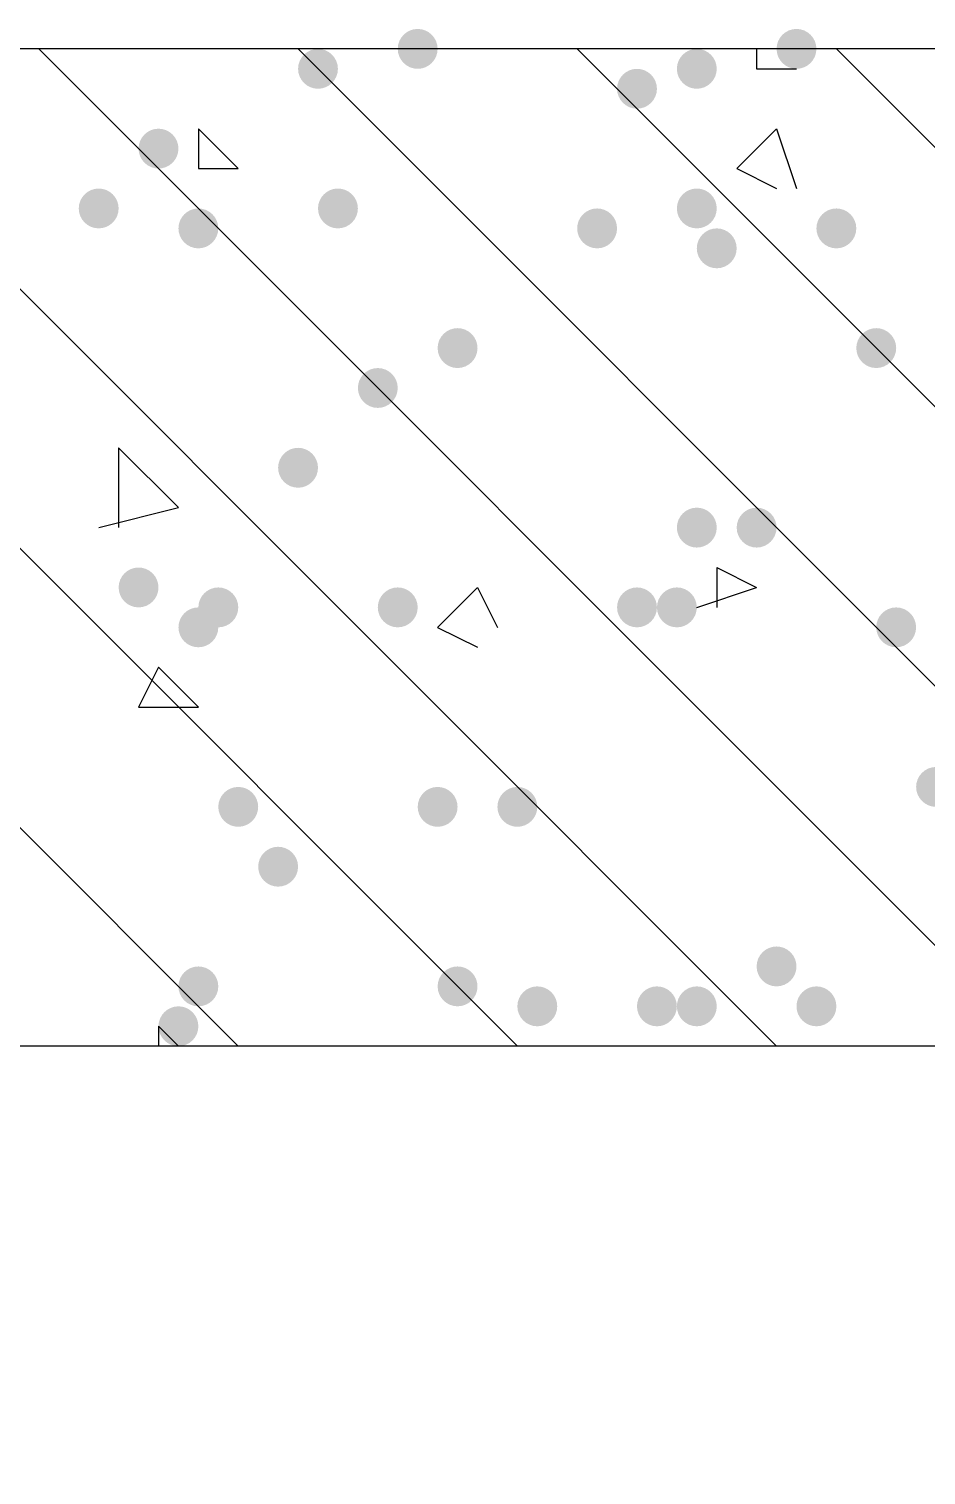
# Model space of a CAD drawing. Header units: inches. Extents: x 11 to 286, y 6 to 196.
# Drawn here: x 159.801 to 161.706, y 108.959 to 112.028 of the extents above; entities that cross this region are included whole.
import ezdxf

# ---------------------------------------------------------------- set-up
doc = ezdxf.new("R2010")
doc.units = ezdxf.units.IN
doc.header["$MEASUREMENT"] = 0
doc.layers.add('PDF_几何图形', color=7, linetype='Continuous')
doc.layers.add('PDF_实体填充', color=7, linetype='Continuous', true_color=0xffffff)

msp = doc.modelspace()

# ---------------------------------------------------------------- hatches: boundary and pattern name
at = {"layer": 'PDF_实体填充', "transparency": 33554559}
h = msp.add_hatch(color=7, dxfattribs=at)
edge = h.paths.add_edge_path(flags=0)
edge.add_spline(control_points=[(160.6691, 111.9858), (160.6691, 111.9625), (160.6501, 111.9434), (160.6268, 111.9434)], knot_values=[0, 0, 0, 0, 1, 1, 1, 1], degree=3, periodic=0)
edge.add_spline(control_points=[(160.6268, 111.9434), (160.6035, 111.9434), (160.5844, 111.9625), (160.5844, 111.9858)], knot_values=[0, 0, 0, 0, 1, 1, 1, 1], degree=3, periodic=0)
edge.add_line((160.5844, 111.9858), (160.5844, 111.9858))
edge.add_spline(control_points=[(160.5844, 111.9858), (160.5844, 112.0091), (160.6035, 112.0281), (160.6268, 112.0281)], knot_values=[0, 0, 0, 0, 1, 1, 1, 1], degree=3, periodic=0)
edge.add_spline(control_points=[(160.6268, 112.0281), (160.6501, 112.0281), (160.6691, 112.0091), (160.6691, 111.9858)], knot_values=[0, 0, 0, 0, 1, 1, 1, 1], degree=3, periodic=0)
edge.add_line((160.6691, 111.9858), (160.6691, 111.9858))
edge.add_line((160.6691, 111.9858), (160.6691, 111.9858))
h = msp.add_hatch(color=7, dxfattribs=at)
edge = h.paths.add_edge_path(flags=0)
edge.add_spline(control_points=[(161.4734, 111.9858), (161.4734, 111.9625), (161.4544, 111.9434), (161.4311, 111.9434)], knot_values=[0, 0, 0, 0, 1, 1, 1, 1], degree=3, periodic=0)
edge.add_spline(control_points=[(161.4311, 111.9434), (161.4078, 111.9434), (161.3888, 111.9625), (161.3888, 111.9858)], knot_values=[0, 0, 0, 0, 1, 1, 1, 1], degree=3, periodic=0)
edge.add_line((161.3888, 111.9858), (161.3888, 111.9858))
edge.add_spline(control_points=[(161.3888, 111.9858), (161.3888, 112.0091), (161.4078, 112.0281), (161.4311, 112.0281)], knot_values=[0, 0, 0, 0, 1, 1, 1, 1], degree=3, periodic=0)
edge.add_spline(control_points=[(161.4311, 112.0281), (161.4544, 112.0281), (161.4734, 112.0091), (161.4734, 111.9858)], knot_values=[0, 0, 0, 0, 1, 1, 1, 1], degree=3, periodic=0)
edge.add_line((161.4734, 111.9858), (161.4734, 111.9858))
edge.add_line((161.4734, 111.9858), (161.4734, 111.9858))
h = msp.add_hatch(color=7, dxfattribs=at)
edge = h.paths.add_edge_path(flags=0)
edge.add_spline(control_points=[(160.4574, 111.9434), (160.4574, 111.9202), (160.4384, 111.9011), (160.4151, 111.9011)], knot_values=[0, 0, 0, 0, 1, 1, 1, 1], degree=3, periodic=0)
edge.add_spline(control_points=[(160.4151, 111.9011), (160.3918, 111.9011), (160.3728, 111.9202), (160.3728, 111.9434)], knot_values=[0, 0, 0, 0, 1, 1, 1, 1], degree=3, periodic=0)
edge.add_line((160.3728, 111.9434), (160.3728, 111.9434))
edge.add_spline(control_points=[(160.3728, 111.9434), (160.3728, 111.9667), (160.3918, 111.9858), (160.4151, 111.9858)], knot_values=[0, 0, 0, 0, 1, 1, 1, 1], degree=3, periodic=0)
edge.add_spline(control_points=[(160.4151, 111.9858), (160.4384, 111.9858), (160.4574, 111.9667), (160.4574, 111.9434)], knot_values=[0, 0, 0, 0, 1, 1, 1, 1], degree=3, periodic=0)
edge.add_line((160.4574, 111.9434), (160.4574, 111.9434))
edge.add_line((160.4574, 111.9434), (160.4574, 111.9434))
h = msp.add_hatch(color=7, dxfattribs=at)
edge = h.paths.add_edge_path(flags=0)
edge.add_spline(control_points=[(161.2618, 111.9434), (161.2618, 111.9202), (161.2427, 111.9011), (161.2194, 111.9011)], knot_values=[0, 0, 0, 0, 1, 1, 1, 1], degree=3, periodic=0)
edge.add_spline(control_points=[(161.2194, 111.9011), (161.1962, 111.9011), (161.1771, 111.9202), (161.1771, 111.9434)], knot_values=[0, 0, 0, 0, 1, 1, 1, 1], degree=3, periodic=0)
edge.add_line((161.1771, 111.9434), (161.1771, 111.9434))
edge.add_spline(control_points=[(161.1771, 111.9434), (161.1771, 111.9667), (161.1962, 111.9858), (161.2194, 111.9858)], knot_values=[0, 0, 0, 0, 1, 1, 1, 1], degree=3, periodic=0)
edge.add_spline(control_points=[(161.2194, 111.9858), (161.2427, 111.9858), (161.2618, 111.9667), (161.2618, 111.9434)], knot_values=[0, 0, 0, 0, 1, 1, 1, 1], degree=3, periodic=0)
edge.add_line((161.2618, 111.9434), (161.2618, 111.9434))
edge.add_line((161.2618, 111.9434), (161.2618, 111.9434))
h = msp.add_hatch(color=7, dxfattribs=at)
edge = h.paths.add_edge_path(flags=0)
edge.add_spline(control_points=[(161.1348, 111.9011), (161.1348, 111.8778), (161.1157, 111.8588), (161.0924, 111.8588)], knot_values=[0, 0, 0, 0, 1, 1, 1, 1], degree=3, periodic=0)
edge.add_spline(control_points=[(161.0924, 111.8588), (161.0692, 111.8588), (161.0501, 111.8778), (161.0501, 111.9011)], knot_values=[0, 0, 0, 0, 1, 1, 1, 1], degree=3, periodic=0)
edge.add_line((161.0501, 111.9011), (161.0501, 111.9011))
edge.add_spline(control_points=[(161.0501, 111.9011), (161.0501, 111.9244), (161.0692, 111.9434), (161.0924, 111.9434)], knot_values=[0, 0, 0, 0, 1, 1, 1, 1], degree=3, periodic=0)
edge.add_spline(control_points=[(161.0924, 111.9434), (161.1157, 111.9434), (161.1348, 111.9244), (161.1348, 111.9011)], knot_values=[0, 0, 0, 0, 1, 1, 1, 1], degree=3, periodic=0)
edge.add_line((161.1348, 111.9011), (161.1348, 111.9011))
edge.add_line((161.1348, 111.9011), (161.1348, 111.9011))
h = msp.add_hatch(color=7, dxfattribs=at)
edge = h.paths.add_edge_path(flags=0)
edge.add_spline(control_points=[(160.1188, 111.7741), (160.1188, 111.7508), (160.0997, 111.7318), (160.0764, 111.7318)], knot_values=[0, 0, 0, 0, 1, 1, 1, 1], degree=3, periodic=0)
edge.add_spline(control_points=[(160.0764, 111.7318), (160.0532, 111.7318), (160.0341, 111.7508), (160.0341, 111.7741)], knot_values=[0, 0, 0, 0, 1, 1, 1, 1], degree=3, periodic=0)
edge.add_line((160.0341, 111.7741), (160.0341, 111.7741))
edge.add_spline(control_points=[(160.0341, 111.7741), (160.0341, 111.7974), (160.0532, 111.8164), (160.0764, 111.8164)], knot_values=[0, 0, 0, 0, 1, 1, 1, 1], degree=3, periodic=0)
edge.add_spline(control_points=[(160.0764, 111.8164), (160.0997, 111.8164), (160.1188, 111.7974), (160.1188, 111.7741)], knot_values=[0, 0, 0, 0, 1, 1, 1, 1], degree=3, periodic=0)
edge.add_line((160.1188, 111.7741), (160.1188, 111.7741))
edge.add_line((160.1188, 111.7741), (160.1188, 111.7741))
h = msp.add_hatch(color=7, dxfattribs=at)
edge = h.paths.add_edge_path(flags=0)
edge.add_spline(control_points=[(159.9918, 111.6471), (159.9918, 111.6238), (159.9727, 111.6048), (159.9494, 111.6048)], knot_values=[0, 0, 0, 0, 1, 1, 1, 1], degree=3, periodic=0)
edge.add_spline(control_points=[(159.9494, 111.6048), (159.9262, 111.6048), (159.9071, 111.6238), (159.9071, 111.6471)], knot_values=[0, 0, 0, 0, 1, 1, 1, 1], degree=3, periodic=0)
edge.add_line((159.9071, 111.6471), (159.9071, 111.6471))
edge.add_spline(control_points=[(159.9071, 111.6471), (159.9071, 111.6704), (159.9262, 111.6894), (159.9494, 111.6894)], knot_values=[0, 0, 0, 0, 1, 1, 1, 1], degree=3, periodic=0)
edge.add_spline(control_points=[(159.9494, 111.6894), (159.9727, 111.6894), (159.9918, 111.6704), (159.9918, 111.6471)], knot_values=[0, 0, 0, 0, 1, 1, 1, 1], degree=3, periodic=0)
edge.add_line((159.9918, 111.6471), (159.9918, 111.6471))
edge.add_line((159.9918, 111.6471), (159.9918, 111.6471))
h = msp.add_hatch(color=7, dxfattribs=at)
edge = h.paths.add_edge_path(flags=0)
edge.add_spline(control_points=[(160.4998, 111.6471), (160.4998, 111.6238), (160.4807, 111.6048), (160.4574, 111.6048)], knot_values=[0, 0, 0, 0, 1, 1, 1, 1], degree=3, periodic=0)
edge.add_spline(control_points=[(160.4574, 111.6048), (160.4342, 111.6048), (160.4151, 111.6238), (160.4151, 111.6471)], knot_values=[0, 0, 0, 0, 1, 1, 1, 1], degree=3, periodic=0)
edge.add_line((160.4151, 111.6471), (160.4151, 111.6471))
edge.add_spline(control_points=[(160.4151, 111.6471), (160.4151, 111.6704), (160.4342, 111.6894), (160.4574, 111.6894)], knot_values=[0, 0, 0, 0, 1, 1, 1, 1], degree=3, periodic=0)
edge.add_spline(control_points=[(160.4574, 111.6894), (160.4807, 111.6894), (160.4998, 111.6704), (160.4998, 111.6471)], knot_values=[0, 0, 0, 0, 1, 1, 1, 1], degree=3, periodic=0)
edge.add_line((160.4998, 111.6471), (160.4998, 111.6471))
edge.add_line((160.4998, 111.6471), (160.4998, 111.6471))
h = msp.add_hatch(color=7, dxfattribs=at)
edge = h.paths.add_edge_path(flags=0)
edge.add_spline(control_points=[(161.2618, 111.6471), (161.2618, 111.6238), (161.2427, 111.6048), (161.2194, 111.6048)], knot_values=[0, 0, 0, 0, 1, 1, 1, 1], degree=3, periodic=0)
edge.add_spline(control_points=[(161.2194, 111.6048), (161.1962, 111.6048), (161.1771, 111.6238), (161.1771, 111.6471)], knot_values=[0, 0, 0, 0, 1, 1, 1, 1], degree=3, periodic=0)
edge.add_line((161.1771, 111.6471), (161.1771, 111.6471))
edge.add_spline(control_points=[(161.1771, 111.6471), (161.1771, 111.6704), (161.1962, 111.6894), (161.2194, 111.6894)], knot_values=[0, 0, 0, 0, 1, 1, 1, 1], degree=3, periodic=0)
edge.add_spline(control_points=[(161.2194, 111.6894), (161.2427, 111.6894), (161.2618, 111.6704), (161.2618, 111.6471)], knot_values=[0, 0, 0, 0, 1, 1, 1, 1], degree=3, periodic=0)
edge.add_line((161.2618, 111.6471), (161.2618, 111.6471))
edge.add_line((161.2618, 111.6471), (161.2618, 111.6471))
h = msp.add_hatch(color=7, dxfattribs=at)
edge = h.paths.add_edge_path(flags=0)
edge.add_spline(control_points=[(160.2034, 111.6048), (160.2034, 111.5815), (160.1844, 111.5624), (160.1611, 111.5624)], knot_values=[0, 0, 0, 0, 1, 1, 1, 1], degree=3, periodic=0)
edge.add_spline(control_points=[(160.1611, 111.5624), (160.1378, 111.5624), (160.1188, 111.5815), (160.1188, 111.6048)], knot_values=[0, 0, 0, 0, 1, 1, 1, 1], degree=3, periodic=0)
edge.add_line((160.1188, 111.6048), (160.1188, 111.6048))
edge.add_spline(control_points=[(160.1188, 111.6048), (160.1188, 111.6281), (160.1378, 111.6471), (160.1611, 111.6471)], knot_values=[0, 0, 0, 0, 1, 1, 1, 1], degree=3, periodic=0)
edge.add_spline(control_points=[(160.1611, 111.6471), (160.1844, 111.6471), (160.2034, 111.6281), (160.2034, 111.6048)], knot_values=[0, 0, 0, 0, 1, 1, 1, 1], degree=3, periodic=0)
edge.add_line((160.2034, 111.6048), (160.2034, 111.6048))
edge.add_line((160.2034, 111.6048), (160.2034, 111.6048))
h = msp.add_hatch(color=7, dxfattribs=at)
edge = h.paths.add_edge_path(flags=0)
edge.add_spline(control_points=[(161.0501, 111.6048), (161.0501, 111.5815), (161.0311, 111.5624), (161.0078, 111.5624)], knot_values=[0, 0, 0, 0, 1, 1, 1, 1], degree=3, periodic=0)
edge.add_spline(control_points=[(161.0078, 111.5624), (160.9845, 111.5624), (160.9654, 111.5815), (160.9654, 111.6048)], knot_values=[0, 0, 0, 0, 1, 1, 1, 1], degree=3, periodic=0)
edge.add_line((160.9654, 111.6048), (160.9654, 111.6048))
edge.add_spline(control_points=[(160.9654, 111.6048), (160.9654, 111.6281), (160.9845, 111.6471), (161.0078, 111.6471)], knot_values=[0, 0, 0, 0, 1, 1, 1, 1], degree=3, periodic=0)
edge.add_spline(control_points=[(161.0078, 111.6471), (161.0311, 111.6471), (161.0501, 111.6281), (161.0501, 111.6048)], knot_values=[0, 0, 0, 0, 1, 1, 1, 1], degree=3, periodic=0)
edge.add_line((161.0501, 111.6048), (161.0501, 111.6048))
edge.add_line((161.0501, 111.6048), (161.0501, 111.6048))
h = msp.add_hatch(color=7, dxfattribs=at)
edge = h.paths.add_edge_path(flags=0)
edge.add_spline(control_points=[(161.5581, 111.6048), (161.5581, 111.5815), (161.5391, 111.5624), (161.5158, 111.5624)], knot_values=[0, 0, 0, 0, 1, 1, 1, 1], degree=3, periodic=0)
edge.add_spline(control_points=[(161.5158, 111.5624), (161.4925, 111.5624), (161.4734, 111.5815), (161.4734, 111.6048)], knot_values=[0, 0, 0, 0, 1, 1, 1, 1], degree=3, periodic=0)
edge.add_line((161.4734, 111.6048), (161.4734, 111.6048))
edge.add_spline(control_points=[(161.4734, 111.6048), (161.4734, 111.6281), (161.4925, 111.6471), (161.5158, 111.6471)], knot_values=[0, 0, 0, 0, 1, 1, 1, 1], degree=3, periodic=0)
edge.add_spline(control_points=[(161.5158, 111.6471), (161.5391, 111.6471), (161.5581, 111.6281), (161.5581, 111.6048)], knot_values=[0, 0, 0, 0, 1, 1, 1, 1], degree=3, periodic=0)
edge.add_line((161.5581, 111.6048), (161.5581, 111.6048))
edge.add_line((161.5581, 111.6048), (161.5581, 111.6048))
h = msp.add_hatch(color=7, dxfattribs=at)
edge = h.paths.add_edge_path(flags=0)
edge.add_spline(control_points=[(161.3041, 111.5624), (161.3041, 111.5392), (161.2851, 111.5201), (161.2618, 111.5201)], knot_values=[0, 0, 0, 0, 1, 1, 1, 1], degree=3, periodic=0)
edge.add_spline(control_points=[(161.2618, 111.5201), (161.2385, 111.5201), (161.2194, 111.5392), (161.2194, 111.5624)], knot_values=[0, 0, 0, 0, 1, 1, 1, 1], degree=3, periodic=0)
edge.add_line((161.2194, 111.5624), (161.2194, 111.5624))
edge.add_spline(control_points=[(161.2194, 111.5624), (161.2194, 111.5857), (161.2385, 111.6048), (161.2618, 111.6048)], knot_values=[0, 0, 0, 0, 1, 1, 1, 1], degree=3, periodic=0)
edge.add_spline(control_points=[(161.2618, 111.6048), (161.2851, 111.6048), (161.3041, 111.5857), (161.3041, 111.5624)], knot_values=[0, 0, 0, 0, 1, 1, 1, 1], degree=3, periodic=0)
edge.add_line((161.3041, 111.5624), (161.3041, 111.5624))
edge.add_line((161.3041, 111.5624), (161.3041, 111.5624))
h = msp.add_hatch(color=7, dxfattribs=at)
edge = h.paths.add_edge_path(flags=0)
edge.add_spline(control_points=[(160.7538, 111.3508), (160.7538, 111.3275), (160.7347, 111.3084), (160.7114, 111.3084)], knot_values=[0, 0, 0, 0, 1, 1, 1, 1], degree=3, periodic=0)
edge.add_spline(control_points=[(160.7114, 111.3084), (160.6882, 111.3084), (160.6691, 111.3275), (160.6691, 111.3508)], knot_values=[0, 0, 0, 0, 1, 1, 1, 1], degree=3, periodic=0)
edge.add_line((160.6691, 111.3508), (160.6691, 111.3508))
edge.add_spline(control_points=[(160.6691, 111.3508), (160.6691, 111.3741), (160.6882, 111.3931), (160.7114, 111.3931)], knot_values=[0, 0, 0, 0, 1, 1, 1, 1], degree=3, periodic=0)
edge.add_spline(control_points=[(160.7114, 111.3931), (160.7347, 111.3931), (160.7538, 111.3741), (160.7538, 111.3508)], knot_values=[0, 0, 0, 0, 1, 1, 1, 1], degree=3, periodic=0)
edge.add_line((160.7538, 111.3508), (160.7538, 111.3508))
edge.add_line((160.7538, 111.3508), (160.7538, 111.3508))
h = msp.add_hatch(color=7, dxfattribs=at)
edge = h.paths.add_edge_path(flags=0)
edge.add_spline(control_points=[(161.6428, 111.3508), (161.6428, 111.3275), (161.6237, 111.3084), (161.6004, 111.3084)], knot_values=[0, 0, 0, 0, 1, 1, 1, 1], degree=3, periodic=0)
edge.add_spline(control_points=[(161.6004, 111.3084), (161.5772, 111.3084), (161.5581, 111.3275), (161.5581, 111.3508)], knot_values=[0, 0, 0, 0, 1, 1, 1, 1], degree=3, periodic=0)
edge.add_line((161.5581, 111.3508), (161.5581, 111.3508))
edge.add_spline(control_points=[(161.5581, 111.3508), (161.5581, 111.3741), (161.5772, 111.3931), (161.6004, 111.3931)], knot_values=[0, 0, 0, 0, 1, 1, 1, 1], degree=3, periodic=0)
edge.add_spline(control_points=[(161.6004, 111.3931), (161.6237, 111.3931), (161.6428, 111.3741), (161.6428, 111.3508)], knot_values=[0, 0, 0, 0, 1, 1, 1, 1], degree=3, periodic=0)
edge.add_line((161.6428, 111.3508), (161.6428, 111.3508))
edge.add_line((161.6428, 111.3508), (161.6428, 111.3508))
h = msp.add_hatch(color=7, dxfattribs=at)
edge = h.paths.add_edge_path(flags=0)
edge.add_spline(control_points=[(160.5844, 111.2661), (160.5844, 111.2428), (160.5654, 111.2238), (160.5421, 111.2238)], knot_values=[0, 0, 0, 0, 1, 1, 1, 1], degree=3, periodic=0)
edge.add_spline(control_points=[(160.5421, 111.2238), (160.5188, 111.2238), (160.4998, 111.2428), (160.4998, 111.2661)], knot_values=[0, 0, 0, 0, 1, 1, 1, 1], degree=3, periodic=0)
edge.add_line((160.4998, 111.2661), (160.4998, 111.2661))
edge.add_spline(control_points=[(160.4998, 111.2661), (160.4998, 111.2894), (160.5188, 111.3084), (160.5421, 111.3084)], knot_values=[0, 0, 0, 0, 1, 1, 1, 1], degree=3, periodic=0)
edge.add_spline(control_points=[(160.5421, 111.3084), (160.5654, 111.3084), (160.5844, 111.2894), (160.5844, 111.2661)], knot_values=[0, 0, 0, 0, 1, 1, 1, 1], degree=3, periodic=0)
edge.add_line((160.5844, 111.2661), (160.5844, 111.2661))
edge.add_line((160.5844, 111.2661), (160.5844, 111.2661))
h = msp.add_hatch(color=7, dxfattribs=at)
edge = h.paths.add_edge_path(flags=0)
edge.add_spline(control_points=[(160.4151, 111.0968), (160.4151, 111.0735), (160.3961, 111.0544), (160.3728, 111.0544)], knot_values=[0, 0, 0, 0, 1, 1, 1, 1], degree=3, periodic=0)
edge.add_spline(control_points=[(160.3728, 111.0544), (160.3495, 111.0544), (160.3304, 111.0735), (160.3304, 111.0968)], knot_values=[0, 0, 0, 0, 1, 1, 1, 1], degree=3, periodic=0)
edge.add_line((160.3304, 111.0968), (160.3304, 111.0968))
edge.add_spline(control_points=[(160.3304, 111.0968), (160.3304, 111.1201), (160.3495, 111.1391), (160.3728, 111.1391)], knot_values=[0, 0, 0, 0, 1, 1, 1, 1], degree=3, periodic=0)
edge.add_spline(control_points=[(160.3728, 111.1391), (160.3961, 111.1391), (160.4151, 111.1201), (160.4151, 111.0968)], knot_values=[0, 0, 0, 0, 1, 1, 1, 1], degree=3, periodic=0)
edge.add_line((160.4151, 111.0968), (160.4151, 111.0968))
edge.add_line((160.4151, 111.0968), (160.4151, 111.0968))
h = msp.add_hatch(color=7, dxfattribs=at)
edge = h.paths.add_edge_path(flags=0)
edge.add_spline(control_points=[(161.2618, 110.9698), (161.2618, 110.9465), (161.2427, 110.9274), (161.2194, 110.9274)], knot_values=[0, 0, 0, 0, 1, 1, 1, 1], degree=3, periodic=0)
edge.add_spline(control_points=[(161.2194, 110.9274), (161.1962, 110.9274), (161.1771, 110.9465), (161.1771, 110.9698)], knot_values=[0, 0, 0, 0, 1, 1, 1, 1], degree=3, periodic=0)
edge.add_line((161.1771, 110.9698), (161.1771, 110.9698))
edge.add_spline(control_points=[(161.1771, 110.9698), (161.1771, 110.9931), (161.1962, 111.0121), (161.2194, 111.0121)], knot_values=[0, 0, 0, 0, 1, 1, 1, 1], degree=3, periodic=0)
edge.add_spline(control_points=[(161.2194, 111.0121), (161.2427, 111.0121), (161.2618, 110.9931), (161.2618, 110.9698)], knot_values=[0, 0, 0, 0, 1, 1, 1, 1], degree=3, periodic=0)
edge.add_line((161.2618, 110.9698), (161.2618, 110.9698))
edge.add_line((161.2618, 110.9698), (161.2618, 110.9698))
h = msp.add_hatch(color=7, dxfattribs=at)
edge = h.paths.add_edge_path(flags=0)
edge.add_spline(control_points=[(161.3888, 110.9698), (161.3888, 110.9465), (161.3697, 110.9274), (161.3464, 110.9274)], knot_values=[0, 0, 0, 0, 1, 1, 1, 1], degree=3, periodic=0)
edge.add_spline(control_points=[(161.3464, 110.9274), (161.3232, 110.9274), (161.3041, 110.9465), (161.3041, 110.9698)], knot_values=[0, 0, 0, 0, 1, 1, 1, 1], degree=3, periodic=0)
edge.add_line((161.3041, 110.9698), (161.3041, 110.9698))
edge.add_spline(control_points=[(161.3041, 110.9698), (161.3041, 110.9931), (161.3232, 111.0121), (161.3464, 111.0121)], knot_values=[0, 0, 0, 0, 1, 1, 1, 1], degree=3, periodic=0)
edge.add_spline(control_points=[(161.3464, 111.0121), (161.3697, 111.0121), (161.3888, 110.9931), (161.3888, 110.9698)], knot_values=[0, 0, 0, 0, 1, 1, 1, 1], degree=3, periodic=0)
edge.add_line((161.3888, 110.9698), (161.3888, 110.9698))
edge.add_line((161.3888, 110.9698), (161.3888, 110.9698))
h = msp.add_hatch(color=7, dxfattribs=at)
edge = h.paths.add_edge_path(flags=0)
edge.add_spline(control_points=[(160.0764, 110.8428), (160.0764, 110.8195), (160.0574, 110.8004), (160.0341, 110.8004)], knot_values=[0, 0, 0, 0, 1, 1, 1, 1], degree=3, periodic=0)
edge.add_spline(control_points=[(160.0341, 110.8004), (160.0108, 110.8004), (159.9918, 110.8195), (159.9918, 110.8428)], knot_values=[0, 0, 0, 0, 1, 1, 1, 1], degree=3, periodic=0)
edge.add_line((159.9918, 110.8428), (159.9918, 110.8428))
edge.add_spline(control_points=[(159.9918, 110.8428), (159.9918, 110.8661), (160.0108, 110.8851), (160.0341, 110.8851)], knot_values=[0, 0, 0, 0, 1, 1, 1, 1], degree=3, periodic=0)
edge.add_spline(control_points=[(160.0341, 110.8851), (160.0574, 110.8851), (160.0764, 110.8661), (160.0764, 110.8428)], knot_values=[0, 0, 0, 0, 1, 1, 1, 1], degree=3, periodic=0)
edge.add_line((160.0764, 110.8428), (160.0764, 110.8428))
edge.add_line((160.0764, 110.8428), (160.0764, 110.8428))
h = msp.add_hatch(color=7, dxfattribs=at)
edge = h.paths.add_edge_path(flags=0)
edge.add_spline(control_points=[(160.2458, 110.8004), (160.2458, 110.7772), (160.2267, 110.7581), (160.2034, 110.7581)], knot_values=[0, 0, 0, 0, 1, 1, 1, 1], degree=3, periodic=0)
edge.add_spline(control_points=[(160.2034, 110.7581), (160.1802, 110.7581), (160.1611, 110.7772), (160.1611, 110.8004)], knot_values=[0, 0, 0, 0, 1, 1, 1, 1], degree=3, periodic=0)
edge.add_line((160.1611, 110.8004), (160.1611, 110.8004))
edge.add_spline(control_points=[(160.1611, 110.8004), (160.1611, 110.8237), (160.1802, 110.8428), (160.2034, 110.8428)], knot_values=[0, 0, 0, 0, 1, 1, 1, 1], degree=3, periodic=0)
edge.add_spline(control_points=[(160.2034, 110.8428), (160.2267, 110.8428), (160.2458, 110.8237), (160.2458, 110.8004)], knot_values=[0, 0, 0, 0, 1, 1, 1, 1], degree=3, periodic=0)
edge.add_line((160.2458, 110.8004), (160.2458, 110.8004))
edge.add_line((160.2458, 110.8004), (160.2458, 110.8004))
h = msp.add_hatch(color=7, dxfattribs=at)
edge = h.paths.add_edge_path(flags=0)
edge.add_spline(control_points=[(160.6268, 110.8004), (160.6268, 110.7772), (160.6077, 110.7581), (160.5844, 110.7581)], knot_values=[0, 0, 0, 0, 1, 1, 1, 1], degree=3, periodic=0)
edge.add_spline(control_points=[(160.5844, 110.7581), (160.5612, 110.7581), (160.5421, 110.7772), (160.5421, 110.8004)], knot_values=[0, 0, 0, 0, 1, 1, 1, 1], degree=3, periodic=0)
edge.add_line((160.5421, 110.8004), (160.5421, 110.8004))
edge.add_spline(control_points=[(160.5421, 110.8004), (160.5421, 110.8237), (160.5612, 110.8428), (160.5844, 110.8428)], knot_values=[0, 0, 0, 0, 1, 1, 1, 1], degree=3, periodic=0)
edge.add_spline(control_points=[(160.5844, 110.8428), (160.6077, 110.8428), (160.6268, 110.8237), (160.6268, 110.8004)], knot_values=[0, 0, 0, 0, 1, 1, 1, 1], degree=3, periodic=0)
edge.add_line((160.6268, 110.8004), (160.6268, 110.8004))
edge.add_line((160.6268, 110.8004), (160.6268, 110.8004))
h = msp.add_hatch(color=7, dxfattribs=at)
edge = h.paths.add_edge_path(flags=0)
edge.add_spline(control_points=[(161.1348, 110.8004), (161.1348, 110.7772), (161.1157, 110.7581), (161.0924, 110.7581)], knot_values=[0, 0, 0, 0, 1, 1, 1, 1], degree=3, periodic=0)
edge.add_spline(control_points=[(161.0924, 110.7581), (161.0692, 110.7581), (161.0501, 110.7772), (161.0501, 110.8004)], knot_values=[0, 0, 0, 0, 1, 1, 1, 1], degree=3, periodic=0)
edge.add_line((161.0501, 110.8004), (161.0501, 110.8004))
edge.add_spline(control_points=[(161.0501, 110.8004), (161.0501, 110.8237), (161.0692, 110.8428), (161.0924, 110.8428)], knot_values=[0, 0, 0, 0, 1, 1, 1, 1], degree=3, periodic=0)
edge.add_spline(control_points=[(161.0924, 110.8428), (161.1157, 110.8428), (161.1348, 110.8237), (161.1348, 110.8004)], knot_values=[0, 0, 0, 0, 1, 1, 1, 1], degree=3, periodic=0)
edge.add_line((161.1348, 110.8004), (161.1348, 110.8004))
edge.add_line((161.1348, 110.8004), (161.1348, 110.8004))
h = msp.add_hatch(color=7, dxfattribs=at)
edge = h.paths.add_edge_path(flags=0)
edge.add_spline(control_points=[(161.2194, 110.8004), (161.2194, 110.7772), (161.2004, 110.7581), (161.1771, 110.7581)], knot_values=[0, 0, 0, 0, 1, 1, 1, 1], degree=3, periodic=0)
edge.add_spline(control_points=[(161.1771, 110.7581), (161.1538, 110.7581), (161.1348, 110.7772), (161.1348, 110.8004)], knot_values=[0, 0, 0, 0, 1, 1, 1, 1], degree=3, periodic=0)
edge.add_line((161.1348, 110.8004), (161.1348, 110.8004))
edge.add_spline(control_points=[(161.1348, 110.8004), (161.1348, 110.8237), (161.1538, 110.8428), (161.1771, 110.8428)], knot_values=[0, 0, 0, 0, 1, 1, 1, 1], degree=3, periodic=0)
edge.add_spline(control_points=[(161.1771, 110.8428), (161.2004, 110.8428), (161.2194, 110.8237), (161.2194, 110.8004)], knot_values=[0, 0, 0, 0, 1, 1, 1, 1], degree=3, periodic=0)
edge.add_line((161.2194, 110.8004), (161.2194, 110.8004))
edge.add_line((161.2194, 110.8004), (161.2194, 110.8004))
h = msp.add_hatch(color=7, dxfattribs=at)
edge = h.paths.add_edge_path(flags=0)
edge.add_spline(control_points=[(160.2034, 110.7581), (160.2034, 110.7348), (160.1844, 110.7158), (160.1611, 110.7158)], knot_values=[0, 0, 0, 0, 1, 1, 1, 1], degree=3, periodic=0)
edge.add_spline(control_points=[(160.1611, 110.7158), (160.1378, 110.7158), (160.1188, 110.7348), (160.1188, 110.7581)], knot_values=[0, 0, 0, 0, 1, 1, 1, 1], degree=3, periodic=0)
edge.add_line((160.1188, 110.7581), (160.1188, 110.7581))
edge.add_spline(control_points=[(160.1188, 110.7581), (160.1188, 110.7814), (160.1378, 110.8004), (160.1611, 110.8004)], knot_values=[0, 0, 0, 0, 1, 1, 1, 1], degree=3, periodic=0)
edge.add_spline(control_points=[(160.1611, 110.8004), (160.1844, 110.8004), (160.2034, 110.7814), (160.2034, 110.7581)], knot_values=[0, 0, 0, 0, 1, 1, 1, 1], degree=3, periodic=0)
edge.add_line((160.2034, 110.7581), (160.2034, 110.7581))
edge.add_line((160.2034, 110.7581), (160.2034, 110.7581))
h = msp.add_hatch(color=7, dxfattribs=at)
edge = h.paths.add_edge_path(flags=0)
edge.add_spline(control_points=[(161.6851, 110.7581), (161.6851, 110.7348), (161.6661, 110.7158), (161.6428, 110.7158)], knot_values=[0, 0, 0, 0, 1, 1, 1, 1], degree=3, periodic=0)
edge.add_spline(control_points=[(161.6428, 110.7158), (161.6195, 110.7158), (161.6004, 110.7348), (161.6004, 110.7581)], knot_values=[0, 0, 0, 0, 1, 1, 1, 1], degree=3, periodic=0)
edge.add_line((161.6004, 110.7581), (161.6004, 110.7581))
edge.add_spline(control_points=[(161.6004, 110.7581), (161.6004, 110.7814), (161.6195, 110.8004), (161.6428, 110.8004)], knot_values=[0, 0, 0, 0, 1, 1, 1, 1], degree=3, periodic=0)
edge.add_spline(control_points=[(161.6428, 110.8004), (161.6661, 110.8004), (161.6851, 110.7814), (161.6851, 110.7581)], knot_values=[0, 0, 0, 0, 1, 1, 1, 1], degree=3, periodic=0)
edge.add_line((161.6851, 110.7581), (161.6851, 110.7581))
edge.add_line((161.6851, 110.7581), (161.6851, 110.7581))
h = msp.add_hatch(color=7, dxfattribs=at)
edge = h.paths.add_edge_path(flags=0)
edge.add_spline(control_points=[(161.7698, 110.4194), (161.7698, 110.3962), (161.7507, 110.3771), (161.7274, 110.3771)], knot_values=[0, 0, 0, 0, 1, 1, 1, 1], degree=3, periodic=0)
edge.add_spline(control_points=[(161.7274, 110.3771), (161.7042, 110.3771), (161.6851, 110.3962), (161.6851, 110.4194)], knot_values=[0, 0, 0, 0, 1, 1, 1, 1], degree=3, periodic=0)
edge.add_line((161.6851, 110.4194), (161.6851, 110.4194))
edge.add_spline(control_points=[(161.6851, 110.4194), (161.6851, 110.4427), (161.7042, 110.4618), (161.7274, 110.4618)], knot_values=[0, 0, 0, 0, 1, 1, 1, 1], degree=3, periodic=0)
edge.add_spline(control_points=[(161.7274, 110.4618), (161.7507, 110.4618), (161.7698, 110.4427), (161.7698, 110.4194)], knot_values=[0, 0, 0, 0, 1, 1, 1, 1], degree=3, periodic=0)
edge.add_line((161.7698, 110.4194), (161.7698, 110.4194))
edge.add_line((161.7698, 110.4194), (161.7698, 110.4194))
h = msp.add_hatch(color=7, dxfattribs=at)
edge = h.paths.add_edge_path(flags=0)
edge.add_spline(control_points=[(160.2881, 110.3771), (160.2881, 110.3538), (160.2691, 110.3348), (160.2458, 110.3348)], knot_values=[0, 0, 0, 0, 1, 1, 1, 1], degree=3, periodic=0)
edge.add_spline(control_points=[(160.2458, 110.3348), (160.2225, 110.3348), (160.2034, 110.3538), (160.2034, 110.3771)], knot_values=[0, 0, 0, 0, 1, 1, 1, 1], degree=3, periodic=0)
edge.add_line((160.2034, 110.3771), (160.2034, 110.3771))
edge.add_spline(control_points=[(160.2034, 110.3771), (160.2034, 110.4004), (160.2225, 110.4194), (160.2458, 110.4194)], knot_values=[0, 0, 0, 0, 1, 1, 1, 1], degree=3, periodic=0)
edge.add_spline(control_points=[(160.2458, 110.4194), (160.2691, 110.4194), (160.2881, 110.4004), (160.2881, 110.3771)], knot_values=[0, 0, 0, 0, 1, 1, 1, 1], degree=3, periodic=0)
edge.add_line((160.2881, 110.3771), (160.2881, 110.3771))
edge.add_line((160.2881, 110.3771), (160.2881, 110.3771))
h = msp.add_hatch(color=7, dxfattribs=at)
edge = h.paths.add_edge_path(flags=0)
edge.add_spline(control_points=[(160.7114, 110.3771), (160.7114, 110.3538), (160.6924, 110.3348), (160.6691, 110.3348)], knot_values=[0, 0, 0, 0, 1, 1, 1, 1], degree=3, periodic=0)
edge.add_spline(control_points=[(160.6691, 110.3348), (160.6458, 110.3348), (160.6268, 110.3538), (160.6268, 110.3771)], knot_values=[0, 0, 0, 0, 1, 1, 1, 1], degree=3, periodic=0)
edge.add_line((160.6268, 110.3771), (160.6268, 110.3771))
edge.add_spline(control_points=[(160.6268, 110.3771), (160.6268, 110.4004), (160.6458, 110.4194), (160.6691, 110.4194)], knot_values=[0, 0, 0, 0, 1, 1, 1, 1], degree=3, periodic=0)
edge.add_spline(control_points=[(160.6691, 110.4194), (160.6924, 110.4194), (160.7114, 110.4004), (160.7114, 110.3771)], knot_values=[0, 0, 0, 0, 1, 1, 1, 1], degree=3, periodic=0)
edge.add_line((160.7114, 110.3771), (160.7114, 110.3771))
edge.add_line((160.7114, 110.3771), (160.7114, 110.3771))
h = msp.add_hatch(color=7, dxfattribs=at)
edge = h.paths.add_edge_path(flags=0)
edge.add_spline(control_points=[(160.8808, 110.3771), (160.8808, 110.3538), (160.8617, 110.3348), (160.8384, 110.3348)], knot_values=[0, 0, 0, 0, 1, 1, 1, 1], degree=3, periodic=0)
edge.add_spline(control_points=[(160.8384, 110.3348), (160.8152, 110.3348), (160.7961, 110.3538), (160.7961, 110.3771)], knot_values=[0, 0, 0, 0, 1, 1, 1, 1], degree=3, periodic=0)
edge.add_line((160.7961, 110.3771), (160.7961, 110.3771))
edge.add_spline(control_points=[(160.7961, 110.3771), (160.7961, 110.4004), (160.8152, 110.4194), (160.8384, 110.4194)], knot_values=[0, 0, 0, 0, 1, 1, 1, 1], degree=3, periodic=0)
edge.add_spline(control_points=[(160.8384, 110.4194), (160.8617, 110.4194), (160.8808, 110.4004), (160.8808, 110.3771)], knot_values=[0, 0, 0, 0, 1, 1, 1, 1], degree=3, periodic=0)
edge.add_line((160.8808, 110.3771), (160.8808, 110.3771))
edge.add_line((160.8808, 110.3771), (160.8808, 110.3771))
h = msp.add_hatch(color=7, dxfattribs=at)
edge = h.paths.add_edge_path(flags=0)
edge.add_spline(control_points=[(160.3728, 110.2501), (160.3728, 110.2268), (160.3537, 110.2078), (160.3304, 110.2078)], knot_values=[0, 0, 0, 0, 1, 1, 1, 1], degree=3, periodic=0)
edge.add_spline(control_points=[(160.3304, 110.2078), (160.3072, 110.2078), (160.2881, 110.2268), (160.2881, 110.2501)], knot_values=[0, 0, 0, 0, 1, 1, 1, 1], degree=3, periodic=0)
edge.add_line((160.2881, 110.2501), (160.2881, 110.2501))
edge.add_spline(control_points=[(160.2881, 110.2501), (160.2881, 110.2734), (160.3072, 110.2924), (160.3304, 110.2924)], knot_values=[0, 0, 0, 0, 1, 1, 1, 1], degree=3, periodic=0)
edge.add_spline(control_points=[(160.3304, 110.2924), (160.3537, 110.2924), (160.3728, 110.2734), (160.3728, 110.2501)], knot_values=[0, 0, 0, 0, 1, 1, 1, 1], degree=3, periodic=0)
edge.add_line((160.3728, 110.2501), (160.3728, 110.2501))
edge.add_line((160.3728, 110.2501), (160.3728, 110.2501))
h = msp.add_hatch(color=7, dxfattribs=at)
edge = h.paths.add_edge_path(flags=0)
edge.add_spline(control_points=[(161.4311, 110.0384), (161.4311, 110.0152), (161.4121, 109.9961), (161.3888, 109.9961)], knot_values=[0, 0, 0, 0, 1, 1, 1, 1], degree=3, periodic=0)
edge.add_spline(control_points=[(161.3888, 109.9961), (161.3655, 109.9961), (161.3464, 110.0152), (161.3464, 110.0384)], knot_values=[0, 0, 0, 0, 1, 1, 1, 1], degree=3, periodic=0)
edge.add_line((161.3464, 110.0384), (161.3464, 110.0384))
edge.add_spline(control_points=[(161.3464, 110.0384), (161.3464, 110.0617), (161.3655, 110.0808), (161.3888, 110.0808)], knot_values=[0, 0, 0, 0, 1, 1, 1, 1], degree=3, periodic=0)
edge.add_spline(control_points=[(161.3888, 110.0808), (161.4121, 110.0808), (161.4311, 110.0617), (161.4311, 110.0384)], knot_values=[0, 0, 0, 0, 1, 1, 1, 1], degree=3, periodic=0)
edge.add_line((161.4311, 110.0384), (161.4311, 110.0384))
edge.add_line((161.4311, 110.0384), (161.4311, 110.0384))
h = msp.add_hatch(color=7, dxfattribs=at)
edge = h.paths.add_edge_path(flags=0)
edge.add_spline(control_points=[(160.2034, 109.9961), (160.2034, 109.9728), (160.1844, 109.9538), (160.1611, 109.9538)], knot_values=[0, 0, 0, 0, 1, 1, 1, 1], degree=3, periodic=0)
edge.add_spline(control_points=[(160.1611, 109.9538), (160.1378, 109.9538), (160.1188, 109.9728), (160.1188, 109.9961)], knot_values=[0, 0, 0, 0, 1, 1, 1, 1], degree=3, periodic=0)
edge.add_line((160.1188, 109.9961), (160.1188, 109.9961))
edge.add_spline(control_points=[(160.1188, 109.9961), (160.1188, 110.0194), (160.1378, 110.0384), (160.1611, 110.0384)], knot_values=[0, 0, 0, 0, 1, 1, 1, 1], degree=3, periodic=0)
edge.add_spline(control_points=[(160.1611, 110.0384), (160.1844, 110.0384), (160.2034, 110.0194), (160.2034, 109.9961)], knot_values=[0, 0, 0, 0, 1, 1, 1, 1], degree=3, periodic=0)
edge.add_line((160.2034, 109.9961), (160.2034, 109.9961))
edge.add_line((160.2034, 109.9961), (160.2034, 109.9961))
h = msp.add_hatch(color=7, dxfattribs=at)
edge = h.paths.add_edge_path(flags=0)
edge.add_spline(control_points=[(160.7538, 109.9961), (160.7538, 109.9728), (160.7347, 109.9538), (160.7114, 109.9538)], knot_values=[0, 0, 0, 0, 1, 1, 1, 1], degree=3, periodic=0)
edge.add_spline(control_points=[(160.7114, 109.9538), (160.6882, 109.9538), (160.6691, 109.9728), (160.6691, 109.9961)], knot_values=[0, 0, 0, 0, 1, 1, 1, 1], degree=3, periodic=0)
edge.add_line((160.6691, 109.9961), (160.6691, 109.9961))
edge.add_spline(control_points=[(160.6691, 109.9961), (160.6691, 110.0194), (160.6882, 110.0384), (160.7114, 110.0384)], knot_values=[0, 0, 0, 0, 1, 1, 1, 1], degree=3, periodic=0)
edge.add_spline(control_points=[(160.7114, 110.0384), (160.7347, 110.0384), (160.7538, 110.0194), (160.7538, 109.9961)], knot_values=[0, 0, 0, 0, 1, 1, 1, 1], degree=3, periodic=0)
edge.add_line((160.7538, 109.9961), (160.7538, 109.9961))
edge.add_line((160.7538, 109.9961), (160.7538, 109.9961))
h = msp.add_hatch(color=7, dxfattribs=at)
edge = h.paths.add_edge_path(flags=0)
edge.add_spline(control_points=[(160.9231, 109.9538), (160.9231, 109.9305), (160.9041, 109.9114), (160.8808, 109.9114)], knot_values=[0, 0, 0, 0, 1, 1, 1, 1], degree=3, periodic=0)
edge.add_spline(control_points=[(160.8808, 109.9114), (160.8575, 109.9114), (160.8384, 109.9305), (160.8384, 109.9538)], knot_values=[0, 0, 0, 0, 1, 1, 1, 1], degree=3, periodic=0)
edge.add_line((160.8384, 109.9538), (160.8384, 109.9538))
edge.add_spline(control_points=[(160.8384, 109.9538), (160.8384, 109.9771), (160.8575, 109.9961), (160.8808, 109.9961)], knot_values=[0, 0, 0, 0, 1, 1, 1, 1], degree=3, periodic=0)
edge.add_spline(control_points=[(160.8808, 109.9961), (160.9041, 109.9961), (160.9231, 109.9771), (160.9231, 109.9538)], knot_values=[0, 0, 0, 0, 1, 1, 1, 1], degree=3, periodic=0)
edge.add_line((160.9231, 109.9538), (160.9231, 109.9538))
edge.add_line((160.9231, 109.9538), (160.9231, 109.9538))
h = msp.add_hatch(color=7, dxfattribs=at)
edge = h.paths.add_edge_path(flags=0)
edge.add_spline(control_points=[(161.1771, 109.9538), (161.1771, 109.9305), (161.1581, 109.9114), (161.1348, 109.9114)], knot_values=[0, 0, 0, 0, 1, 1, 1, 1], degree=3, periodic=0)
edge.add_spline(control_points=[(161.1348, 109.9114), (161.1115, 109.9114), (161.0924, 109.9305), (161.0924, 109.9538)], knot_values=[0, 0, 0, 0, 1, 1, 1, 1], degree=3, periodic=0)
edge.add_line((161.0924, 109.9538), (161.0924, 109.9538))
edge.add_spline(control_points=[(161.0924, 109.9538), (161.0924, 109.9771), (161.1115, 109.9961), (161.1348, 109.9961)], knot_values=[0, 0, 0, 0, 1, 1, 1, 1], degree=3, periodic=0)
edge.add_spline(control_points=[(161.1348, 109.9961), (161.1581, 109.9961), (161.1771, 109.9771), (161.1771, 109.9538)], knot_values=[0, 0, 0, 0, 1, 1, 1, 1], degree=3, periodic=0)
edge.add_line((161.1771, 109.9538), (161.1771, 109.9538))
edge.add_line((161.1771, 109.9538), (161.1771, 109.9538))
h = msp.add_hatch(color=7, dxfattribs=at)
edge = h.paths.add_edge_path(flags=0)
edge.add_spline(control_points=[(161.2618, 109.9538), (161.2618, 109.9305), (161.2427, 109.9114), (161.2194, 109.9114)], knot_values=[0, 0, 0, 0, 1, 1, 1, 1], degree=3, periodic=0)
edge.add_spline(control_points=[(161.2194, 109.9114), (161.1962, 109.9114), (161.1771, 109.9305), (161.1771, 109.9538)], knot_values=[0, 0, 0, 0, 1, 1, 1, 1], degree=3, periodic=0)
edge.add_line((161.1771, 109.9538), (161.1771, 109.9538))
edge.add_spline(control_points=[(161.1771, 109.9538), (161.1771, 109.9771), (161.1962, 109.9961), (161.2194, 109.9961)], knot_values=[0, 0, 0, 0, 1, 1, 1, 1], degree=3, periodic=0)
edge.add_spline(control_points=[(161.2194, 109.9961), (161.2427, 109.9961), (161.2618, 109.9771), (161.2618, 109.9538)], knot_values=[0, 0, 0, 0, 1, 1, 1, 1], degree=3, periodic=0)
edge.add_line((161.2618, 109.9538), (161.2618, 109.9538))
edge.add_line((161.2618, 109.9538), (161.2618, 109.9538))
h = msp.add_hatch(color=7, dxfattribs=at)
edge = h.paths.add_edge_path(flags=0)
edge.add_spline(control_points=[(161.5158, 109.9538), (161.5158, 109.9305), (161.4967, 109.9114), (161.4734, 109.9114)], knot_values=[0, 0, 0, 0, 1, 1, 1, 1], degree=3, periodic=0)
edge.add_spline(control_points=[(161.4734, 109.9114), (161.4502, 109.9114), (161.4311, 109.9305), (161.4311, 109.9538)], knot_values=[0, 0, 0, 0, 1, 1, 1, 1], degree=3, periodic=0)
edge.add_line((161.4311, 109.9538), (161.4311, 109.9538))
edge.add_spline(control_points=[(161.4311, 109.9538), (161.4311, 109.9771), (161.4502, 109.9961), (161.4734, 109.9961)], knot_values=[0, 0, 0, 0, 1, 1, 1, 1], degree=3, periodic=0)
edge.add_spline(control_points=[(161.4734, 109.9961), (161.4967, 109.9961), (161.5158, 109.9771), (161.5158, 109.9538)], knot_values=[0, 0, 0, 0, 1, 1, 1, 1], degree=3, periodic=0)
edge.add_line((161.5158, 109.9538), (161.5158, 109.9538))
edge.add_line((161.5158, 109.9538), (161.5158, 109.9538))
h = msp.add_hatch(color=7, dxfattribs=at)
edge = h.paths.add_edge_path(flags=0)
edge.add_spline(control_points=[(160.1611, 109.9114), (160.1611, 109.8882), (160.1421, 109.8691), (160.1188, 109.8691)], knot_values=[0, 0, 0, 0, 1, 1, 1, 1], degree=3, periodic=0)
edge.add_spline(control_points=[(160.1188, 109.8691), (160.0955, 109.8691), (160.0764, 109.8882), (160.0764, 109.9114)], knot_values=[0, 0, 0, 0, 1, 1, 1, 1], degree=3, periodic=0)
edge.add_line((160.0764, 109.9114), (160.0764, 109.9114))
edge.add_spline(control_points=[(160.0764, 109.9114), (160.0764, 109.9347), (160.0955, 109.9538), (160.1188, 109.9538)], knot_values=[0, 0, 0, 0, 1, 1, 1, 1], degree=3, periodic=0)
edge.add_spline(control_points=[(160.1188, 109.9538), (160.1421, 109.9538), (160.1611, 109.9347), (160.1611, 109.9114)], knot_values=[0, 0, 0, 0, 1, 1, 1, 1], degree=3, periodic=0)
edge.add_line((160.1611, 109.9114), (160.1611, 109.9114))
edge.add_line((160.1611, 109.9114), (160.1611, 109.9114))

# ---------------------------------------------------------------- linework, layer by layer
at = {"layer": 'PDF_几何图形'}
for p, q in [((161.7698, 111.9858), (133.0678, 111.9858)), ((158.1291, 111.9858), (160.2458, 109.8691)), ((158.7218, 111.9858), (160.8384, 109.8691)), ((159.2721, 111.9858), (161.3888, 109.8691)), ((159.8224, 111.9858), (163.8864, 107.9218)), ((160.3728, 111.9858), (163.8864, 108.4721)), ((160.9654, 111.9858), (163.8864, 109.0648)), ((161.3464, 111.9858), (161.3464, 111.9434)), ((161.5158, 111.9858), (163.8864, 109.6151)), ((161.3464, 111.9434), (161.4311, 111.9434)), ((160.1611, 111.8164), (160.2458, 111.7318)), ((160.1611, 111.8164), (160.1611, 111.7318)), ((161.3888, 111.8164), (161.3041, 111.7318)), ((161.3888, 111.8164), (161.4311, 111.6894)), ((160.1611, 111.7318), (160.2458, 111.7318)), ((161.3041, 111.7318), (161.3888, 111.6894)), ((159.9918, 111.1391), (160.1188, 111.0121)), ((159.9918, 111.1391), (159.9918, 110.9698)), ((159.9494, 110.9698), (160.1188, 111.0121)), ((161.2618, 110.8851), (161.3464, 110.8428)), ((161.2618, 110.8851), (161.2618, 110.8004)), ((160.7538, 110.8428), (160.6691, 110.7581)), ((160.7538, 110.8428), (160.7961, 110.7581)), ((161.2194, 110.8004), (161.3464, 110.8428)), ((160.6691, 110.7581), (160.7538, 110.7158)), ((160.0764, 110.6734), (160.0341, 110.5888)), ((160.0764, 110.6734), (160.1611, 110.5888)), ((160.0341, 110.5888), (160.1611, 110.5888)), ((160.0764, 109.9114), (160.1188, 109.8691)), ((160.0764, 109.9114), (160.0764, 109.8691)), ((161.7698, 109.8691), (133.0678, 109.8691))]:
    msp.add_line(p, q, dxfattribs=at)

doc.saveas('drawing.dxf')
